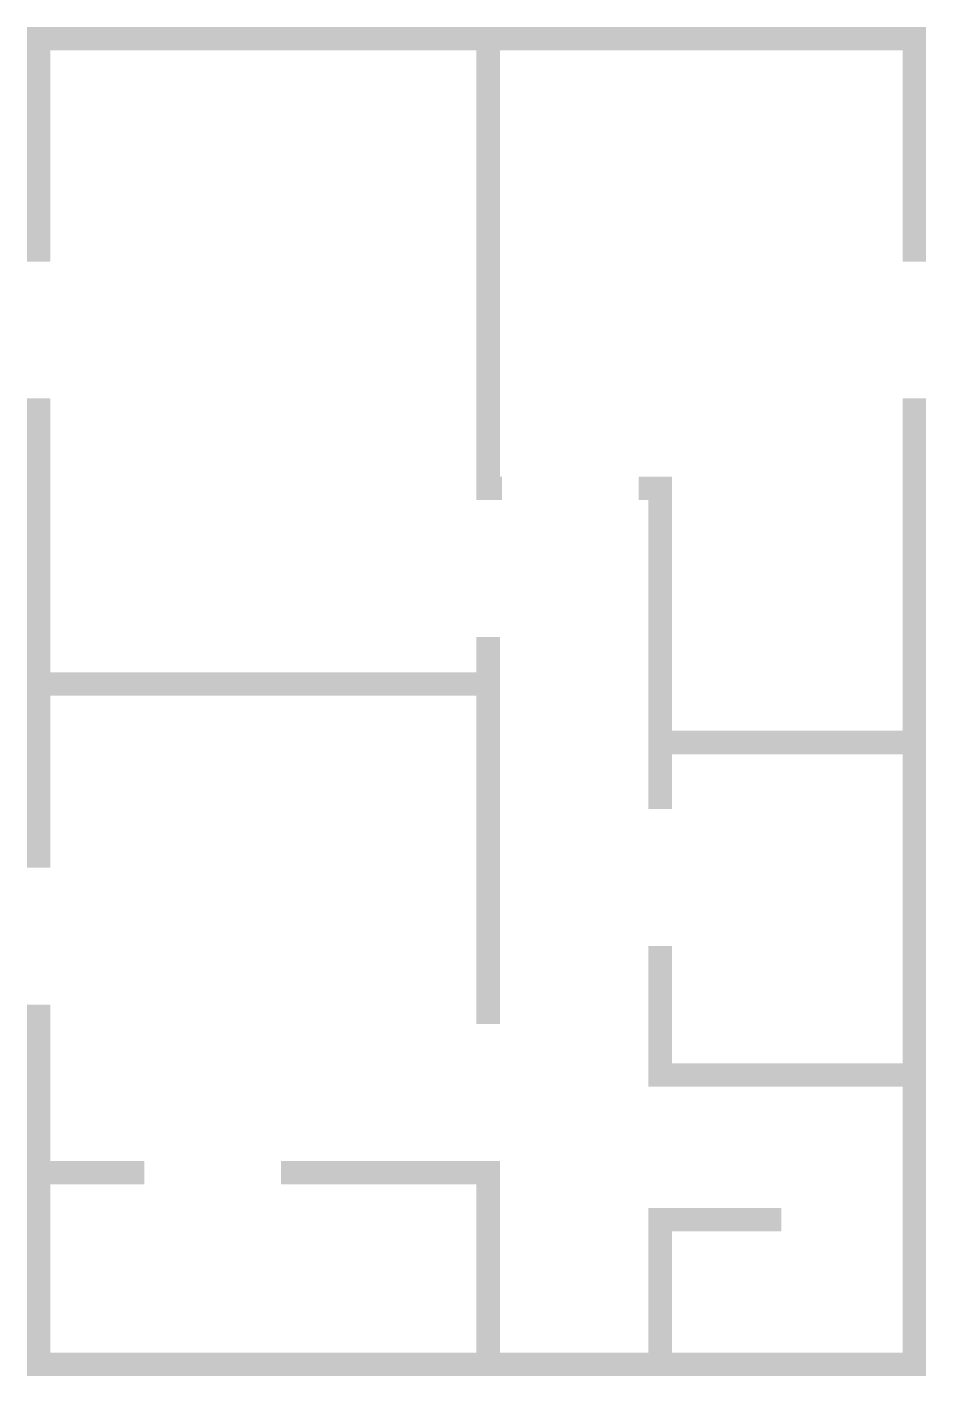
# Model space of a CAD drawing. Header units: metres. Extents: x 0 to 4.6, y -6.9 to 0.
import ezdxf

# ---------------------------------------------------------------- set-up
doc = ezdxf.new("R2010")
doc.units = ezdxf.units.M
doc.layers.add('filling', color=8, linetype='CONTINUOUS', lineweight=0)

msp = doc.modelspace()

# ---------------------------------------------------------------- hatches: boundary and pattern name
at = {"layer": 'filling'}
h = msp.add_hatch(color=256, dxfattribs=at)
edge = h.paths.add_edge_path()
edge.add_line((0, 0), (4.6, 0))
edge.add_line((4.6, 0), (4.6, -1.2))
edge.add_line((4.6, -1.2), (4.48, -1.2))
edge.add_line((4.48, -1.2), (4.48, -0.12))
edge.add_line((4.48, -0.12), (2.42, -0.12))
edge.add_line((2.42, -0.12), (2.42, -2.3))
edge.add_line((2.42, -2.3), (2.43, -2.3))
edge.add_line((2.43, -2.3), (2.43, -2.42))
edge.add_line((2.43, -2.42), (2.3, -2.42))
edge.add_line((2.3, -2.42), (2.3, -0.12))
edge.add_line((2.3, -0.12), (0.12, -0.12))
edge.add_line((0.12, -0.12), (0.12, -1.2))
edge.add_line((0.12, -1.2), (0, -1.2))
edge.add_line((0, -1.2), (0, 0))
edge.add_line((4.6, -6.9), (0, -6.9))
edge.add_line((0, -6.9), (0, -5))
edge.add_line((0, -5), (0.12, -5))
edge.add_line((0.12, -5), (0.12, -5.8))
edge.add_line((0.12, -5.8), (0.6, -5.8))
edge.add_line((0.6, -5.8), (0.6, -5.92))
edge.add_line((0.6, -5.92), (0.12, -5.92))
edge.add_line((0.12, -5.92), (0.12, -6.78))
edge.add_line((0.12, -6.78), (2.3, -6.78))
edge.add_line((2.3, -6.78), (2.3, -5.92))
edge.add_line((2.3, -5.92), (1.3, -5.92))
edge.add_line((1.3, -5.92), (1.3, -5.8))
edge.add_line((1.3, -5.8), (2.42, -5.8))
edge.add_line((2.42, -5.8), (2.42, -6.78))
edge.add_line((2.42, -6.78), (3.18, -6.78))
edge.add_line((3.18, -6.78), (3.18, -6.04))
edge.add_line((3.18, -6.04), (3.86, -6.04))
edge.add_line((3.86, -6.04), (3.86, -6.16))
edge.add_line((3.86, -6.16), (3.3, -6.16))
edge.add_line((3.3, -6.16), (3.3, -6.78))
edge.add_line((3.3, -6.78), (4.48, -6.78))
edge.add_line((4.48, -6.78), (4.48, -5.42))
edge.add_line((4.48, -5.42), (3.18, -5.42))
edge.add_line((3.18, -5.42), (3.18, -4.7))
edge.add_line((3.18, -4.7), (3.3, -4.7))
edge.add_line((3.3, -4.7), (3.3, -5.3))
edge.add_line((3.3, -5.3), (4.48, -5.3))
edge.add_line((4.48, -5.3), (4.48, -3.72))
edge.add_line((4.48, -3.72), (3.3, -3.72))
edge.add_line((3.3, -3.72), (3.3, -4))
edge.add_line((3.3, -4), (3.18, -4))
edge.add_line((3.18, -4), (3.18, -2.42))
edge.add_line((3.18, -2.42), (3.13, -2.42))
edge.add_line((3.13, -2.42), (3.13, -2.3))
edge.add_line((3.13, -2.3), (3.3, -2.3))
edge.add_line((3.3, -2.3), (3.3, -3.6))
edge.add_line((3.3, -3.6), (4.48, -3.6))
edge.add_line((4.48, -3.6), (4.48, -1.9))
edge.add_line((4.48, -1.9), (4.6, -1.9))
edge.add_line((4.6, -1.9), (4.6, -6.9))
edge.add_line((2.3, -3.12), (2.42, -3.12))
edge.add_line((2.42, -3.12), (2.42, -5.1))
edge.add_line((2.42, -5.1), (2.3, -5.1))
edge.add_line((2.3, -5.1), (2.3, -3.42))
edge.add_line((2.3, -3.42), (0.12, -3.42))
edge.add_line((0.12, -3.42), (0.12, -4.3))
edge.add_line((0.12, -4.3), (0, -4.3))
edge.add_line((0, -4.3), (0, -1.9))
edge.add_line((0, -1.9), (0.12, -1.9))
edge.add_line((0.12, -1.9), (0.12, -3.3))
edge.add_line((0.12, -3.3), (2.3, -3.3))
edge.add_line((2.3, -3.3), (2.3, -3.12))

doc.saveas('drawing.dxf')
